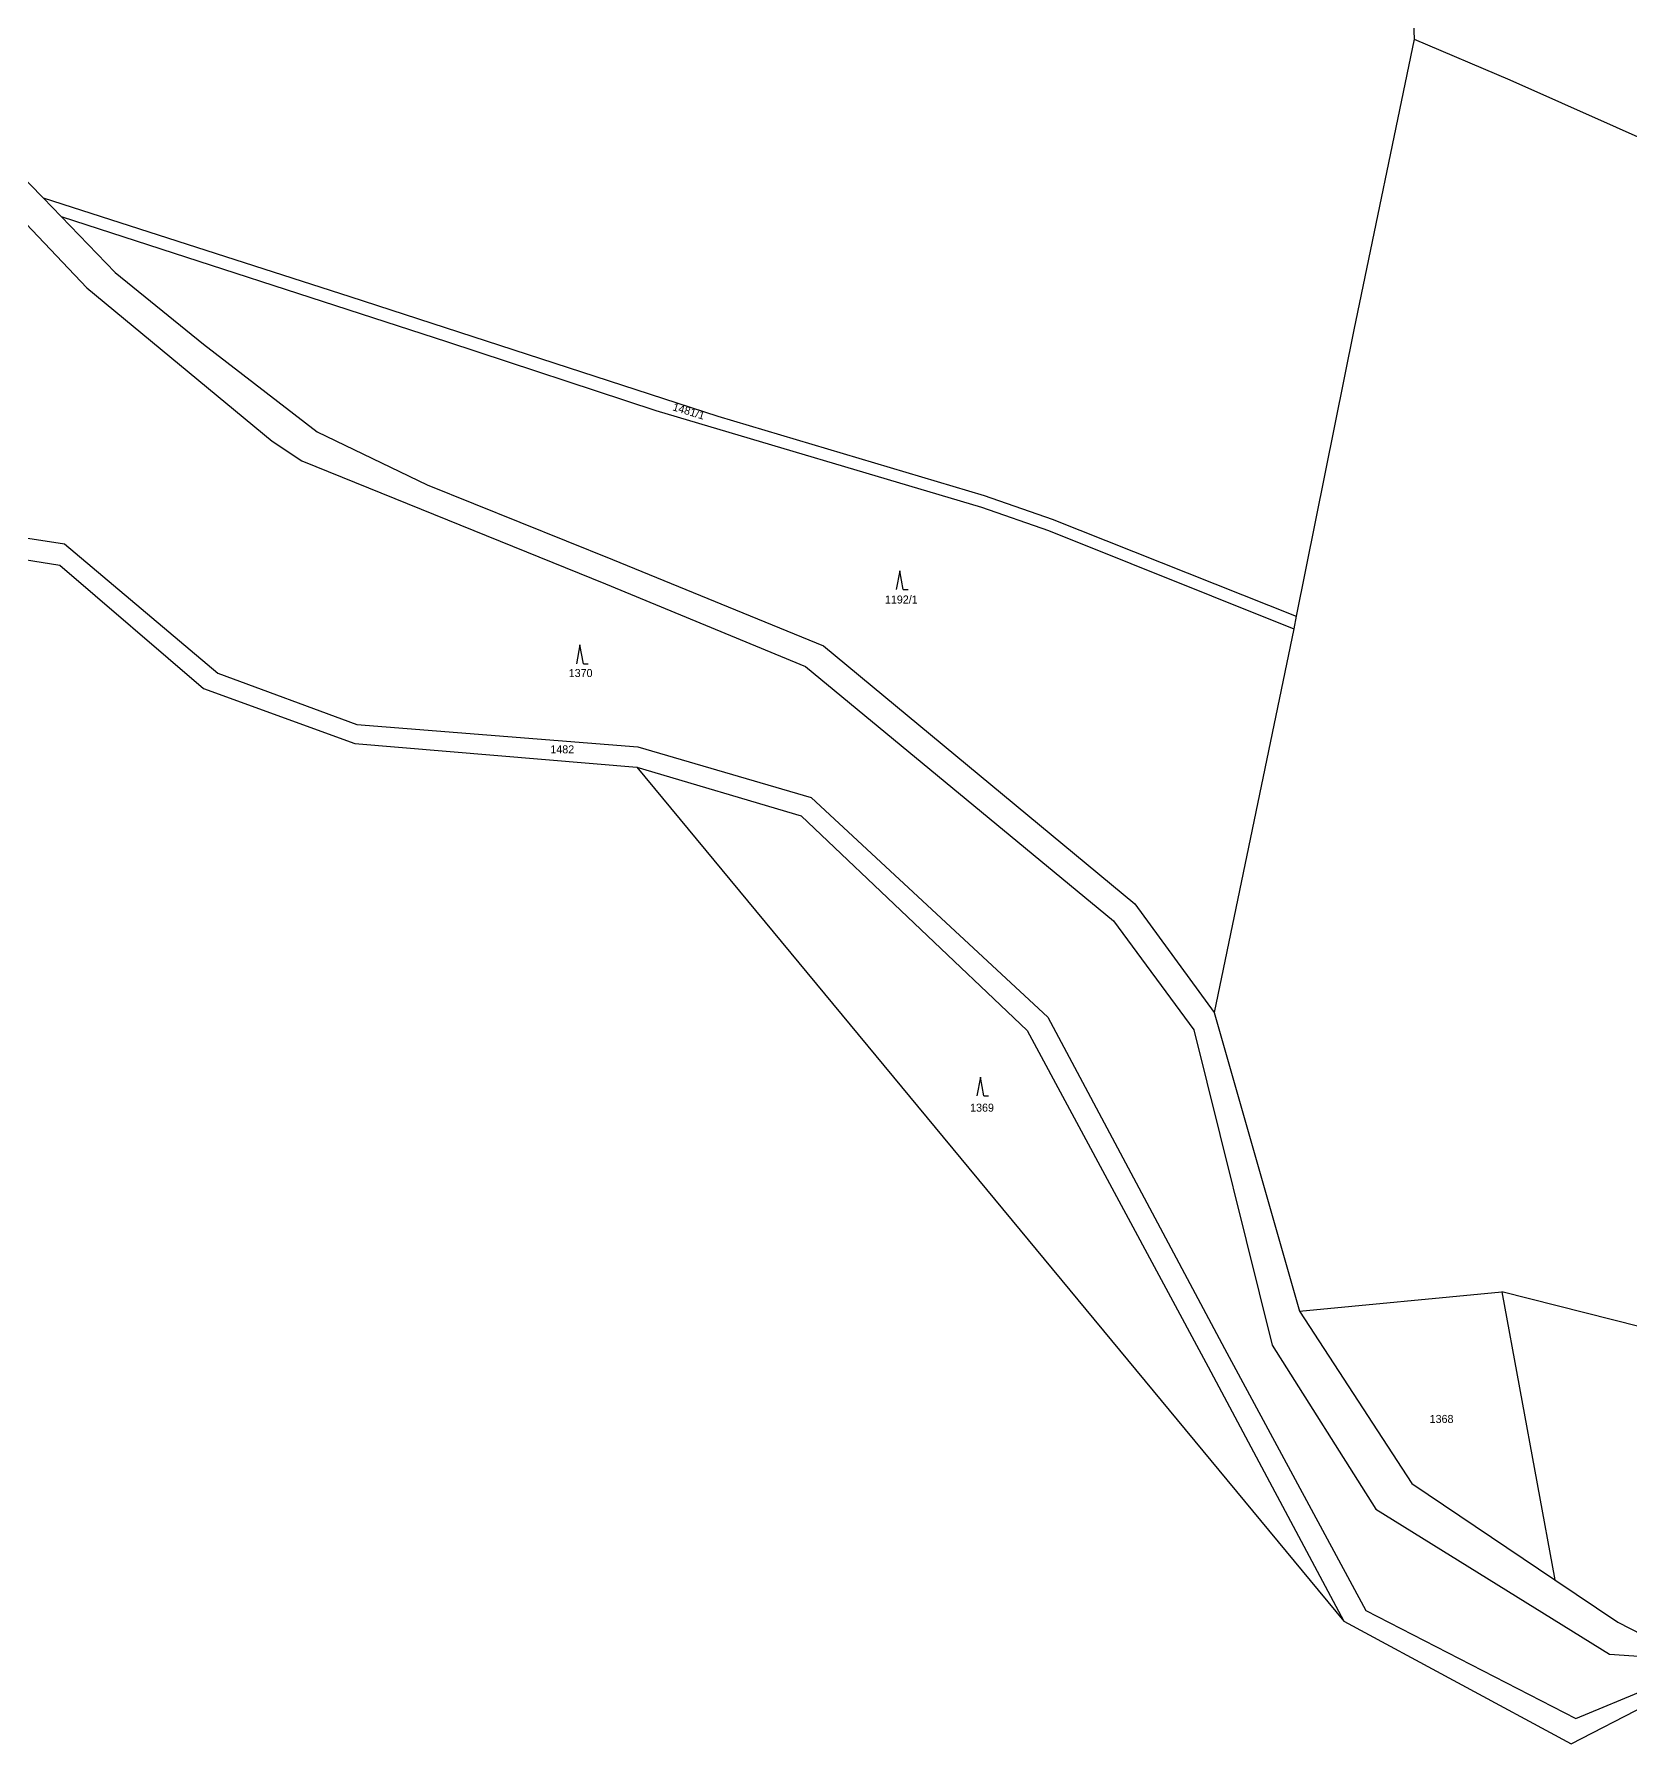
# Model space of a CAD drawing. Extents: x -820725 to -814908, y -1038210 to -1035296.
# Drawn here: x -819423.2 to -819084.1, y -1036646.2 to -1036283 of the extents above; entities that cross this region are included whole.
import ezdxf
from ezdxf.enums import TextEntityAlignment as Align

# ---------------------------------------------------------------- set-up
doc = ezdxf.new("R2010")
doc.units = 0
doc.header["$MEASUREMENT"] = 0
for name, color, linetype in [('18', 1, 'CONTINUOUS'), ('21900', 1, 'CONTINUOUS'), ('308', 1, 'CONTINUOUS')]:
    doc.layers.add(name, color=color, linetype=linetype)

# ---------------------------------------------------------------- blocks, each defined once
blk = doc.blocks.new('3_08$5')
at = {"layer": '308', "color": 255, "linetype": 'Continuous'}
for p, q in [((0, 4), (-0.75, 0)), ((0.75, 0), (0, 4)), ((0.75, 0), (1.75, 0))]:
    blk.add_line(p, q, dxfattribs=at)

msp = doc.modelspace()

# ---------------------------------------------------------------- linework, layer by layer
at = {"layer": '21900', "color": 3, "linetype": 'Continuous'}
for p, q in [((-819130.67, -1036270.22), (-819130.08, -1036284.01)), ((-819130.08, -1036284.01), (-819142.88, -1036345.81)), ((-819130.08, -1036284.01), (-819109.76, -1036292.65)), ((-819109.76, -1036292.65), (-819023.57, -1036331.12)), ((-819427.06, -1036311.83), (-819421.33, -1036317.77)), ((-819421.33, -1036317.77), (-819356.22, -1036338.67)), ((-819421.33, -1036317.77), (-819417.54, -1036321.7)), ((-819430.1, -1036317.79), (-819412.04, -1036336.88)), ((-819417.54, -1036321.7), (-819335.44, -1036348.32)), ((-819417.54, -1036321.7), (-819406.04, -1036333.62)), ((-819406.04, -1036333.62), (-819387.3, -1036348.82)), ((-819412.04, -1036336.88), (-819372.7, -1036369.47)), ((-819356.22, -1036338.67), (-819278.01, -1036364.11)), ((-819142.88, -1036345.81), (-819155.13, -1036406.6)), ((-819387.3, -1036348.82), (-819363.16, -1036367.45)), ((-819335.44, -1036348.32), (-819291.18, -1036362.91)), ((-819291.18, -1036362.91), (-819221.99, -1036383.48)), ((-819278.01, -1036364.11), (-819221.45, -1036380.96)), ((-819363.16, -1036367.45), (-819339.79, -1036378.7)), ((-819372.7, -1036369.47), (-819366.37, -1036373.61)), ((-819366.37, -1036373.61), (-819301.88, -1036399.72)), ((-819339.79, -1036378.7), (-819300.36, -1036394.55)), ((-819221.45, -1036380.96), (-819207, -1036386.03)), ((-819488.3, -1036384.31), (-819417.8, -1036395.8)), ((-819457.7, -1036384.93), (-819416.8, -1036391.23)), ((-819221.99, -1036383.48), (-819207.8, -1036388.42)), ((-819207, -1036386.03), (-819155.13, -1036406.6)), ((-819207.8, -1036388.42), (-819155.68, -1036409.34)), ((-819416.8, -1036391.23), (-819384.21, -1036418.76)), ((-819417.8, -1036395.8), (-819387.3, -1036422.01)), ((-819300.36, -1036394.55), (-819255.59, -1036412.93)), ((-819301.88, -1036399.72), (-819259.41, -1036417.28)), ((-819155.13, -1036406.6), (-819155.68, -1036409.34)), ((-819155.68, -1036409.34), (-819172.58, -1036490.81)), ((-819255.59, -1036412.93), (-819189.41, -1036467.72)), ((-819384.21, -1036418.76), (-819354.69, -1036429.66)), ((-819259.41, -1036417.28), (-819193.98, -1036471.33)), ((-819387.3, -1036422.01), (-819355.11, -1036433.67)), ((-819354.69, -1036429.66), (-819295.02, -1036434.38)), ((-819355.11, -1036433.67), (-819295.19, -1036438.68)), ((-819295.02, -1036434.38), (-819258.2, -1036445.13)), ((-819295.19, -1036438.68), (-819260.3, -1036449.04)), ((-819295.19, -1036438.68), (-819220.94, -1036528.41)), ((-819258.2, -1036445.13), (-819207.89, -1036491.84)), ((-819260.3, -1036449.04), (-819212.31, -1036494.61)), ((-819189.41, -1036467.72), (-819172.58, -1036490.81)), ((-819193.98, -1036471.33), (-819176.88, -1036494.48)), ((-819207.89, -1036491.84), (-819170.37, -1036562.22)), ((-819172.58, -1036490.81), (-819154.48, -1036554.27)), ((-819212.31, -1036494.61), (-819173.83, -1036566.09)), ((-819176.88, -1036494.48), (-819160.29, -1036561.53)), ((-819220.94, -1036528.41), (-819145.05, -1036620.12)), ((-819154.48, -1036554.27), (-819111.49, -1036550.18)), ((-818940.09, -1036593.33), (-819111.49, -1036550.18)), ((-819111.49, -1036550.18), (-819100.2, -1036611.36)), ((-819154.48, -1036554.27), (-819130.59, -1036590.89)), ((-819170.37, -1036562.22), (-819140.35, -1036617.9)), ((-819160.29, -1036561.53), (-819138.24, -1036596.32)), ((-819173.83, -1036566.09), (-819145.05, -1036620.12)), ((-819130.59, -1036590.89), (-819100.2, -1036611.36)), ((-819138.24, -1036596.32), (-819088.59, -1036627.12)), ((-819100.2, -1036611.36), (-819086.84, -1036620.36)), ((-819140.35, -1036617.9), (-819095.75, -1036640.78)), ((-819145.05, -1036620.12), (-819096.73, -1036646.19)), ((-819086.84, -1036620.36), (-819074.49, -1036626.71)), ((-819088.59, -1036627.12), (-819066.58, -1036628.71)), ((-819095.75, -1036640.78), (-819080.37, -1036634.42)), ((-819096.73, -1036646.19), (-819080.8, -1036637.99))]:
    msp.add_line(p, q, dxfattribs=at)

# ---------------------------------------------------------------- block references
at = {"layer": '308', "color": 0, "linetype": 'ByBlock'}
for p in [(-819239.36, -1036400.96), (-819307.32, -1036416.72), (-819222.25, -1036508.55)]:
    msp.add_blockref('3_08$5', p, dxfattribs=at)

# ---------------------------------------------------------------- texts
at = {"layer": '18', "color": 255, "linetype": 'Continuous'}
msp.add_text('1481/1', height=1.7, rotation=343, dxfattribs=at).set_placement((-819284.58, -1036364.36), align=Align.BOTTOM_CENTER)
for s, p in [('1192/1', (-819239.04, -1036404.44)), ('1370', (-819307.16, -1036420.06)), ('1482', (-819311.06, -1036436.27)), ('1369', (-819221.89, -1036512.4)), ('1368', (-819124.27, -1036578.53))]:
    msp.add_text(s, height=1.7, dxfattribs=at).set_placement(p, align=Align.BOTTOM_CENTER)

doc.saveas('drawing.dxf')
